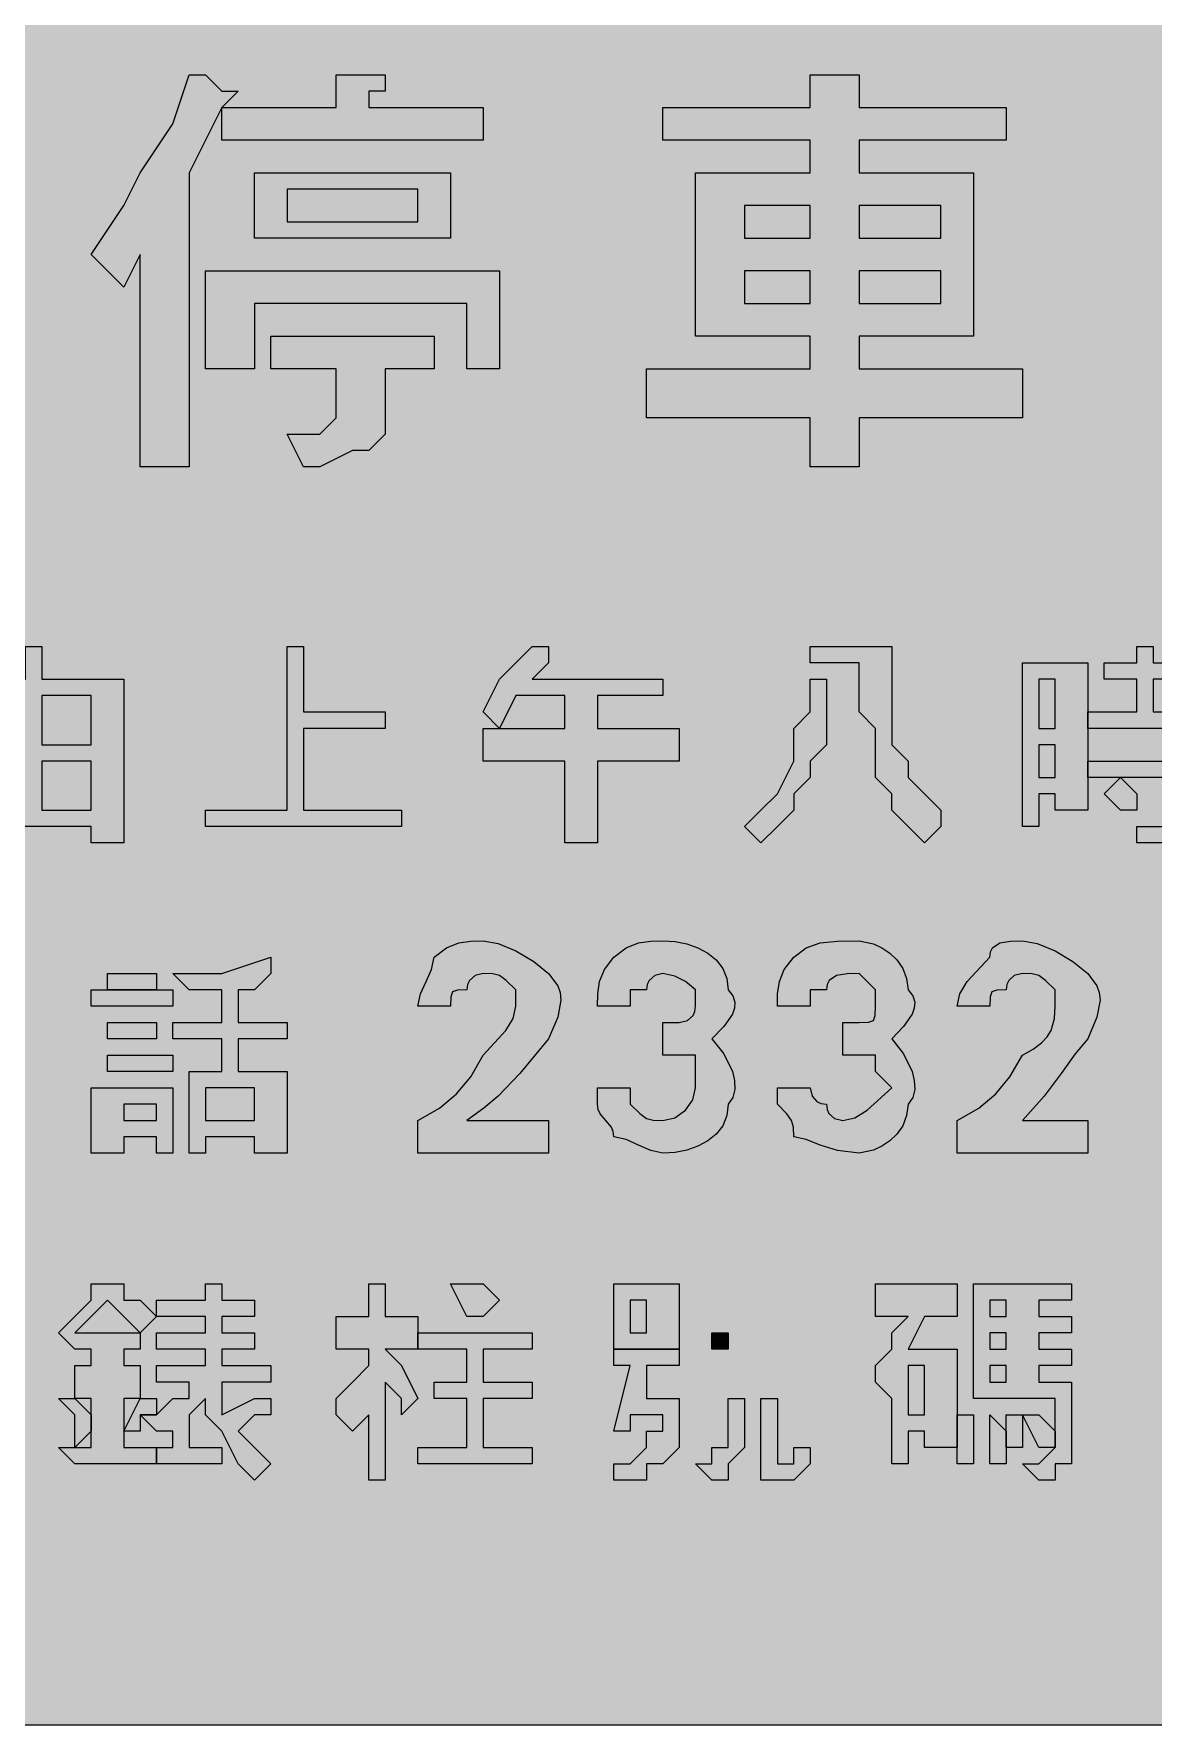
# Model space of a CAD drawing. Header units: metres. Extents: x 10 to 558, y 11 to 259.
# Drawn here: x 284 to 366.1, y 10.8 to 135 of the extents above; entities that cross this region are included whole.
import ezdxf

# ---------------------------------------------------------------- set-up
doc = ezdxf.new("R2010")
doc.units = ezdxf.units.M
doc.layers.add('FILL_FIREBRICK_C36B00', color=7, linetype='Continuous', true_color=0xc36b00)
doc.layers.add('FILL_WHITE_FFFFFF', color=7, linetype='Continuous', true_color=0xffffff)

msp = doc.modelspace()

# ---------------------------------------------------------------- hatches: boundary and pattern name
at = {"layer": 'FILL_FIREBRICK_C36B00', "true_color": 0xc36b00}
h = msp.add_hatch(color=7, dxfattribs=at)
h.dxf.hatch_style = 1
h.paths.add_polyline_path([(551.8, 259.15), (552.54, 258.99), (553.8, 258.45), (554.83, 257.68), (555.75, 256.8), (556.54, 256.3), (557.14, 255.71), (557.56, 255.07), (557.85, 254.4), (558.11, 253.09), (558.15, 252), (558.15, 18), (558.15, 15.6), (555.75, 13.2), (554.83, 12.32), (553.8, 11.55), (552.54, 11.01), (551.8, 10.85), (550.95, 10.8), (16.95, 10.8), (16.05, 10.82), (15.15, 10.95), (14.25, 11.31), (13.35, 12), (12.6, 12.15), (11.83, 12.51), (10.95, 13.2), (10.55, 13.7), (10.26, 14.29), (9.9, 15.6), (9.75, 18), (9.75, 252), (9.75, 254.4), (9.94, 255.28), (10.35, 256.05), (10.95, 256.8), (11.83, 257.49), (12.6, 257.85), (13.35, 258), (14.25, 258.69), (15.15, 259.05), (16.05, 259.18), (16.95, 259.2), (550.95, 259.2), (551.8, 259.15)])
at = {"layer": 'FILL_WHITE_FFFFFF', "true_color": 0xffffff}
h = msp.add_hatch(color=7, dxfattribs=at)
h.dxf.hatch_style = 1
h.paths.add_polyline_path([(297.75, 130.8), (298.95, 130.8), (297.75, 129.6), (295.35, 124.8), (295.35, 103.2), (291.75, 103.2), (291.75, 118.8), (290.55, 116.4), (288.15, 118.8), (290.55, 122.4), (291.75, 124.8), (294.15, 128.4), (295.35, 132), (296.55, 132), (297.75, 130.8)])
h = msp.add_hatch(color=7, dxfattribs=at)
h.dxf.hatch_style = 1
h.paths.add_polyline_path([(308.55, 132), (309.75, 132), (309.75, 130.8), (308.55, 130.8), (308.55, 129.6), (316.95, 129.6), (316.95, 127.2), (297.75, 127.2), (297.75, 129.6), (306.15, 129.6), (306.15, 132), (308.55, 132)])
h = msp.add_hatch(color=7, dxfattribs=at)
h.dxf.hatch_style = 1
h.paths.add_polyline_path([(344.55, 129.6), (355.35, 129.6), (355.35, 127.2), (344.55, 127.2), (344.55, 124.8), (352.95, 124.8), (352.95, 112.8), (344.55, 112.8), (344.55, 110.4), (356.55, 110.4), (356.55, 106.8), (344.55, 106.8), (344.55, 103.2), (340.95, 103.2), (340.95, 106.8), (328.95, 106.8), (328.95, 110.4), (340.95, 110.4), (340.95, 112.8), (332.55, 112.8), (332.55, 124.8), (340.95, 124.8), (340.95, 127.2), (330.15, 127.2), (330.15, 129.6), (340.95, 129.6), (340.95, 132), (344.55, 132), (344.55, 130.8), (344.55, 129.6)])
h.paths.add_polyline_path([(340.95, 120), (340.95, 122.4), (336.15, 122.4), (336.15, 120), (340.95, 120)], flags=16)
h.paths.add_polyline_path([(336.15, 115.2), (340.95, 115.2), (340.95, 117.6), (336.15, 117.6), (336.15, 115.2)], flags=16)
h.paths.add_polyline_path([(344.55, 122.4), (344.55, 120), (350.55, 120), (350.55, 122.4), (344.55, 122.4)], flags=16)
h.paths.add_polyline_path([(350.55, 117.6), (344.55, 117.6), (344.55, 115.2), (350.55, 115.2), (350.55, 117.6)], flags=16)
h = msp.add_hatch(color=7, dxfattribs=at)
h.dxf.hatch_style = 1
h.paths.add_polyline_path([(314.55, 120), (300.15, 120), (300.15, 124.8), (314.55, 124.8), (314.55, 120)])
h.paths.add_polyline_path([(312.15, 123.6), (302.55, 123.6), (302.55, 121.2), (312.15, 121.2), (312.15, 123.6)], flags=16)
h = msp.add_hatch(color=7, dxfattribs=at)
h.dxf.hatch_style = 1
h.paths.add_polyline_path([(318.15, 117.6), (318.15, 110.4), (315.75, 110.4), (315.75, 115.2), (300.15, 115.2), (300.15, 110.4), (296.55, 110.4), (296.55, 117.6), (318.15, 117.6)])
h = msp.add_hatch(color=7, dxfattribs=at)
h.dxf.hatch_style = 1
h.paths.add_polyline_path([(313.35, 112.8), (313.35, 110.4), (309.75, 110.4), (309.75, 108), (309.75, 105.6), (308.55, 104.4), (307.35, 104.4), (304.95, 103.2), (303.75, 103.2), (302.55, 105.6), (303.75, 105.6), (304.95, 105.6), (306.15, 106.8), (306.15, 108), (306.15, 110.4), (301.35, 110.4), (301.35, 112.8), (313.35, 112.8)])
h = msp.add_hatch(color=7, dxfattribs=at)
h.dxf.hatch_style = 1
h.paths.add_polyline_path([(290.55, 87.6), (290.55, 75.6), (288.15, 75.6), (288.15, 76.8), (279.75, 76.8), (279.75, 75.6), (277.35, 75.6), (277.35, 87.6), (283.35, 87.6), (283.35, 90), (284.55, 90), (284.55, 87.6), (290.55, 87.6)])
h.paths.add_polyline_path([(283.35, 82.8), (283.35, 86.4), (279.75, 86.4), (279.75, 82.8), (283.35, 82.8)], flags=16)
h.paths.add_polyline_path([(284.55, 82.8), (288.15, 82.8), (288.15, 86.4), (284.55, 86.4), (284.55, 82.8)], flags=16)
h.paths.add_polyline_path([(279.75, 81.6), (279.75, 78), (283.35, 78), (283.35, 81.6), (279.75, 81.6)], flags=16)
h.paths.add_polyline_path([(288.15, 81.6), (284.55, 81.6), (284.55, 78), (288.15, 78), (288.15, 81.6)], flags=16)
h = msp.add_hatch(color=7, dxfattribs=at)
h.dxf.hatch_style = 1
h.paths.add_polyline_path([(303.75, 85.2), (309.75, 85.2), (309.75, 84), (303.75, 84), (303.75, 78), (310.95, 78), (310.95, 76.8), (296.55, 76.8), (296.55, 78), (302.55, 78), (302.55, 90), (303.75, 90), (303.75, 85.2)])
h = msp.add_hatch(color=7, dxfattribs=at)
h.dxf.hatch_style = 1
h.paths.add_polyline_path([(318.15, 87.6), (320.55, 90), (321.75, 90), (321.75, 88.8), (320.55, 87.6), (330.15, 87.6), (330.15, 86.4), (325.35, 86.4), (325.35, 84), (331.35, 84), (331.35, 81.6), (325.35, 81.6), (325.35, 75.6), (322.95, 75.6), (322.95, 81.6), (316.95, 81.6), (316.95, 84), (318.15, 84), (316.95, 85.2), (318.15, 87.6)])
h.paths.add_polyline_path([(322.95, 84), (322.95, 86.4), (319.35, 86.4), (318.15, 84), (322.95, 84)], flags=16)
h = msp.add_hatch(color=7, dxfattribs=at)
h.dxf.hatch_style = 1
h.paths.add_polyline_path([(346.95, 90), (346.95, 86.4), (346.95, 85.2), (346.95, 84), (346.95, 82.8), (348.15, 81.6), (348.15, 80.4), (349.35, 79.2), (350.55, 78), (350.55, 76.8), (349.35, 75.6), (348.15, 76.8), (346.95, 78), (346.95, 79.2), (345.75, 80.4), (345.75, 81.6), (345.75, 84), (344.55, 85.2), (344.55, 86.4), (344.55, 88.8), (340.95, 88.8), (340.95, 90), (346.95, 90)])
h = msp.add_hatch(color=7, dxfattribs=at)
h.dxf.hatch_style = 1
h.paths.add_polyline_path([(369.75, 88.8), (369.75, 87.6), (366.15, 87.6), (366.15, 85.2), (369.75, 85.2), (369.75, 84), (368.55, 84), (368.55, 81.6), (370.95, 81.6), (370.95, 80.4), (368.55, 80.4), (368.55, 78), (368.55, 76.8), (367.35, 75.6), (366.15, 75.6), (364.95, 75.6), (364.95, 76.8), (366.15, 76.8), (367.35, 76.8), (367.35, 78), (367.35, 80.4), (361.35, 80.4), (361.35, 81.6), (367.35, 81.6), (367.35, 84), (361.35, 84), (361.35, 85.2), (364.95, 85.2), (364.95, 87.6), (362.55, 87.6), (362.55, 88.8), (364.95, 88.8), (364.95, 90), (366.15, 90), (366.15, 88.8), (369.75, 88.8)])
h = msp.add_hatch(color=7, dxfattribs=at)
h.dxf.hatch_style = 1
h.paths.add_polyline_path([(358.95, 78), (358.95, 79.2), (357.75, 79.2), (357.75, 76.8), (356.55, 76.8), (356.55, 78), (356.55, 88.8), (361.35, 88.8), (361.35, 78), (358.95, 78)])
h.paths.add_polyline_path([(357.75, 87.6), (357.75, 84), (358.95, 84), (358.95, 87.6), (357.75, 87.6)], flags=16)
h.paths.add_polyline_path([(358.95, 82.8), (357.75, 82.8), (357.75, 80.4), (358.95, 80.4), (358.95, 82.8)], flags=16)
h = msp.add_hatch(color=7, dxfattribs=at)
h.dxf.hatch_style = 1
h.paths.add_polyline_path([(337.35, 78), (338.55, 79.2), (339.75, 81.6), (339.75, 82.8), (339.75, 84), (340.95, 85.2), (340.95, 87.6), (342.15, 87.6), (342.15, 86.4), (342.15, 85.2), (342.15, 82.8), (340.95, 81.6), (340.95, 80.4), (339.75, 79.2), (339.75, 78), (338.55, 76.8), (337.35, 75.6), (336.15, 76.8), (337.35, 78)])
h = msp.add_hatch(color=7, dxfattribs=at)
h.dxf.hatch_style = 1
h.paths.add_polyline_path([(364.95, 79.2), (364.95, 78), (363.75, 78), (362.55, 79.2), (363.75, 80.4), (364.95, 79.2)])
h = msp.add_hatch(color=7, dxfattribs=at)
h.dxf.hatch_style = 1
h.paths.add_polyline_path([(312.15, 63.6), (312.34, 64.5), (312.75, 65.4), (313.16, 66.3), (313.35, 67.2), (314.25, 67.89), (315.15, 68.25), (316.05, 68.38), (316.95, 68.4), (318.04, 68.19), (319.35, 67.65), (320.66, 66.88), (321.75, 66), (322.42, 65.08), (322.59, 64.59), (322.65, 64.05), (322.42, 62.79), (321.75, 61.2), (319.65, 58.65), (318.04, 56.98), (316.99, 56.1), (315.75, 55.2), (321.75, 55.2), (321.75, 52.8), (312.15, 52.8), (312.15, 55.2), (313.74, 56.12), (315, 57.15), (316.03, 58.41), (316.95, 60), (318.6, 61.8), (319.14, 62.7), (319.35, 63.6), (319.35, 64.8), (318.64, 65.49), (318.15, 65.85), (317.66, 65.98), (316.95, 66), (316.35, 65.85), (315.94, 65.49), (315.8, 65.2), (315.75, 64.8), (315.06, 64.78), (314.7, 64.65), (314.57, 64.29), (314.55, 63.6), (312.15, 63.6)])
h = msp.add_hatch(color=7, dxfattribs=at)
h.dxf.hatch_style = 1
h.paths.add_polyline_path([(332.55, 58.8), (332.55, 60), (331.35, 60), (330.15, 60), (330.15, 62.4), (331.35, 62.4), (331.95, 62.55), (332.36, 62.91), (332.5, 63.2), (332.55, 63.6), (332.55, 64.8), (331.8, 65.4), (331.03, 65.81), (330.15, 66), (329.55, 65.85), (329.14, 65.49), (329, 65.2), (328.95, 64.8), (327.75, 64.8), (327.75, 63.6), (325.35, 63.6), (325.37, 64.5), (325.5, 65.4), (325.86, 66.3), (326.55, 67.2), (327.45, 67.89), (328.35, 68.25), (329.25, 68.38), (330.15, 68.4), (331.05, 68.34), (331.91, 68.17), (332.72, 67.89), (333.45, 67.5), (334.06, 66.99), (334.54, 66.37), (334.84, 65.64), (334.95, 64.8), (335.29, 64.35), (335.44, 63.9), (335.41, 63.45), (335.25, 63), (334.61, 62.1), (333.75, 61.2), (334.61, 60.11), (335.25, 58.8), (335.41, 58.13), (335.44, 57.49), (335.29, 56.9), (334.95, 56.4), (334.84, 55.56), (334.54, 54.82), (334.06, 54.21), (333.45, 53.7), (332.72, 53.31), (331.91, 53.02), (331.05, 52.86), (330.15, 52.8), (329.25, 52.99), (328.35, 53.4), (327.45, 53.81), (326.55, 54), (326.5, 54.4), (326.36, 54.71), (325.95, 55.2), (325.54, 55.69), (325.4, 56), (325.35, 56.4), (325.35, 57.6), (327.75, 57.6), (327.75, 56.4), (328.46, 55.71), (328.95, 55.35), (329.44, 55.22), (330.15, 55.2), (331.03, 55.41), (331.8, 55.95), (332.34, 56.72), (332.55, 57.6), (332.55, 58.8)])
h = msp.add_hatch(color=7, dxfattribs=at)
h.dxf.hatch_style = 1
h.paths.add_polyline_path([(345.75, 58.8), (345.75, 60), (344.55, 60), (343.35, 60), (343.35, 62.4), (344.55, 62.4), (345.24, 62.42), (345.6, 62.55), (345.73, 62.91), (345.75, 63.6), (345.75, 64.8), (344.55, 66), (343.67, 65.98), (342.9, 65.85), (342.36, 65.49), (342.2, 65.2), (342.15, 64.8), (340.95, 64.8), (340.95, 63.6), (338.55, 63.6), (338.57, 64.5), (338.7, 65.4), (339.06, 66.3), (339.75, 67.2), (340.67, 67.89), (341.7, 68.25), (342.96, 68.38), (344.55, 68.4), (345.62, 68.17), (346.22, 67.89), (346.8, 67.5), (347.33, 66.99), (347.76, 66.37), (348.04, 65.64), (348.15, 64.8), (348.49, 64.35), (348.64, 63.9), (348.61, 63.45), (348.45, 63), (347.81, 62.1), (346.95, 61.2), (347.81, 60.11), (348.45, 58.8), (348.61, 58.13), (348.64, 57.49), (348.49, 56.9), (348.15, 56.4), (348.04, 55.56), (347.76, 54.82), (347.33, 54.21), (346.8, 53.7), (346.22, 53.31), (345.62, 53.02), (344.55, 52.8), (342.96, 52.99), (341.7, 53.4), (340.67, 53.81), (339.75, 54), (339.73, 54.71), (339.6, 55.2), (339.24, 55.69), (338.55, 56.4), (338.55, 57.6), (340.95, 57.6), (341.1, 57), (341.46, 56.59), (341.75, 56.45), (342.15, 56.4), (342.2, 56), (342.34, 55.71), (342.75, 55.35), (343.35, 55.2), (344.25, 55.41), (345.15, 55.95), (346.95, 57.6), (345.75, 58.8)])
h = msp.add_hatch(color=7, dxfattribs=at)
h.dxf.hatch_style = 1
h.paths.add_polyline_path([(351.75, 63.6), (351.96, 64.5), (352.5, 65.4), (354.15, 67.2), (354.2, 67.6), (354.36, 67.89), (354.9, 68.25), (355.67, 68.38), (356.55, 68.4), (357.64, 68.19), (358.95, 67.65), (360.26, 66.88), (361.35, 66), (362.02, 65.08), (362.19, 64.59), (362.25, 64.05), (362.02, 62.79), (361.35, 61.2), (360.43, 60.09), (359.4, 58.65), (358.14, 56.98), (356.55, 55.2), (361.35, 55.2), (361.35, 52.8), (351.75, 52.8), (351.75, 55.2), (353.34, 56.12), (354.6, 57.15), (355.63, 58.41), (356.55, 60), (357.34, 60.45), (357.94, 60.9), (358.36, 61.35), (358.65, 61.8), (358.91, 62.7), (358.95, 63.6), (358.95, 64.8), (358.24, 65.49), (357.75, 65.85), (357.26, 65.98), (356.55, 66), (355.95, 65.85), (355.54, 65.49), (355.4, 65.2), (355.35, 64.8), (354.66, 64.78), (354.3, 64.65), (354.17, 64.29), (354.15, 63.6), (351.75, 63.6)])
h = msp.add_hatch(color=7, dxfattribs=at)
h.dxf.hatch_style = 1
h.paths.add_polyline_path([(301.35, 67.2), (301.35, 66), (300.15, 64.8), (298.95, 64.8), (298.95, 62.4), (302.55, 62.4), (302.55, 61.2), (298.95, 61.2), (298.95, 58.8), (302.55, 58.8), (302.55, 52.8), (300.15, 52.8), (300.15, 54), (296.55, 54), (296.55, 52.8), (295.35, 52.8), (295.35, 58.8), (297.75, 58.8), (297.75, 61.2), (294.15, 61.2), (294.15, 62.4), (297.75, 62.4), (297.75, 64.8), (295.35, 64.8), (294.15, 66), (297.75, 66), (301.35, 67.2)])
h.paths.add_polyline_path([(300.15, 57.6), (296.55, 57.6), (296.55, 55.2), (300.15, 55.2), (300.15, 57.6)], flags=16)
h = msp.add_hatch(color=7, dxfattribs=at)
h.dxf.hatch_style = 1
h.paths.add_polyline_path([(292.95, 66), (292.95, 64.8), (289.35, 64.8), (289.35, 66), (292.95, 66)])
h = msp.add_hatch(color=7, dxfattribs=at)
h.dxf.hatch_style = 1
h.paths.add_polyline_path([(294.15, 64.8), (294.15, 63.6), (288.15, 63.6), (288.15, 64.8), (294.15, 64.8)])
h = msp.add_hatch(color=7, dxfattribs=at)
h.dxf.hatch_style = 1
h.paths.add_polyline_path([(292.95, 62.4), (292.95, 61.2), (289.35, 61.2), (289.35, 62.4), (292.95, 62.4)])
h = msp.add_hatch(color=7, dxfattribs=at)
h.dxf.hatch_style = 1
h.paths.add_polyline_path([(294.15, 60), (294.15, 58.8), (289.35, 58.8), (289.35, 60), (294.15, 60)])
h = msp.add_hatch(color=7, dxfattribs=at)
h.dxf.hatch_style = 1
h.paths.add_polyline_path([(294.15, 57.6), (294.15, 52.8), (292.95, 52.8), (292.95, 54), (290.55, 54), (290.55, 52.8), (288.15, 52.8), (288.15, 57.6), (294.15, 57.6)])
h.paths.add_polyline_path([(292.95, 56.4), (290.55, 56.4), (290.55, 55.2), (292.95, 55.2), (292.95, 56.4)], flags=16)
h = msp.add_hatch(color=7, dxfattribs=at)
h.dxf.hatch_style = 1
h.paths.add_polyline_path([(291.75, 37.2), (291.75, 34.8), (290.55, 34.8), (290.55, 31.2), (292.95, 31.2), (292.95, 30), (286.95, 30), (285.75, 31.2), (288.15, 31.2), (288.15, 34.8), (286.95, 34.8), (286.95, 37.2), (288.15, 37.2), (288.15, 38.4), (286.95, 38.4), (285.75, 39.6), (286.95, 40.8), (288.15, 42), (288.15, 43.2), (289.35, 43.2), (290.55, 43.2), (290.55, 42), (291.75, 42), (292.95, 40.8), (291.75, 39.6), (291.75, 38.4), (290.55, 38.4), (290.55, 37.2), (291.75, 37.2)])
h.paths.add_polyline_path([(290.55, 40.8), (289.35, 42), (288.15, 40.8), (286.95, 39.6), (291.75, 39.6), (290.55, 40.8)], flags=16)
h = msp.add_hatch(color=7, dxfattribs=at)
h.dxf.hatch_style = 1
h.paths.add_polyline_path([(294.15, 31.2), (294.15, 32.4), (292.95, 32.4), (291.75, 33.6), (292.95, 33.6), (294.15, 34.8), (295.35, 34.8), (295.35, 36), (292.95, 36), (292.95, 37.2), (296.55, 37.2), (296.55, 38.4), (292.95, 38.4), (292.95, 39.6), (296.55, 39.6), (296.55, 40.8), (292.95, 40.8), (292.95, 42), (296.55, 42), (296.55, 43.2), (297.75, 43.2), (297.75, 42), (300.15, 42), (300.15, 40.8), (297.75, 40.8), (297.75, 39.6), (300.15, 39.6), (300.15, 38.4), (297.75, 38.4), (297.75, 37.2), (301.35, 37.2), (301.35, 36), (297.75, 36), (297.75, 34.8), (297.75, 33.6), (300.15, 34.8), (301.35, 34.8), (301.35, 33.6), (300.15, 33.6), (298.95, 32.4), (300.15, 31.2), (301.35, 30), (300.15, 28.8), (298.95, 30), (297.75, 32.4), (296.55, 33.6), (296.55, 34.8), (295.35, 33.6), (295.35, 31.2), (297.75, 31.2), (297.75, 30), (292.95, 30), (292.95, 31.2), (294.15, 31.2)])
h = msp.add_hatch(color=7, dxfattribs=at)
h.dxf.hatch_style = 1
h.paths.add_polyline_path([(306.15, 33.6), (306.15, 34.8), (307.35, 36), (308.55, 37.2), (308.55, 38.4), (306.15, 38.4), (306.15, 40.8), (308.55, 40.8), (308.55, 43.2), (309.75, 43.2), (309.75, 40.8), (312.15, 40.8), (312.15, 38.4), (309.75, 38.4), (310.95, 37.2), (312.15, 34.8), (310.95, 33.6), (310.95, 34.8), (309.75, 36), (309.75, 28.8), (308.55, 28.8), (308.55, 33.6), (307.35, 32.4), (306.15, 33.6)])
h = msp.add_hatch(color=7, dxfattribs=at)
h.dxf.hatch_style = 1
h.paths.add_polyline_path([(316.95, 43.2), (318.15, 42), (316.95, 40.8), (315.75, 40.8), (314.55, 43.2), (315.75, 43.2), (316.95, 43.2)])
h = msp.add_hatch(color=7, dxfattribs=at)
h.dxf.hatch_style = 1
h.paths.add_polyline_path([(331.35, 38.4), (326.55, 38.4), (326.55, 43.2), (331.35, 43.2), (331.35, 38.4)])
h.paths.add_polyline_path([(328.95, 42), (327.75, 42), (327.75, 39.6), (328.95, 39.6), (328.95, 42)], flags=16)
h = msp.add_hatch(color=7, dxfattribs=at)
h.dxf.hatch_style = 1
h.paths.add_polyline_path([(346.95, 38.4), (346.95, 39.6), (348.15, 40.8), (345.75, 40.8), (345.75, 43.2), (351.75, 43.2), (351.75, 40.8), (349.35, 40.8), (348.15, 38.4), (351.75, 38.4), (351.75, 31.2), (349.35, 31.2), (349.35, 32.4), (348.15, 32.4), (348.15, 30), (346.95, 30), (346.95, 34.8), (345.75, 36), (345.75, 37.2), (346.95, 38.4)])
h.paths.add_polyline_path([(349.35, 37.2), (348.15, 37.2), (348.15, 33.6), (349.35, 33.6), (349.35, 37.2)], flags=16)
h = msp.add_hatch(color=7, dxfattribs=at)
h.dxf.hatch_style = 1
h.paths.add_polyline_path([(357.75, 40.8), (360.15, 40.8), (360.15, 39.6), (357.75, 39.6), (357.75, 38.4), (360.15, 38.4), (360.15, 37.2), (357.75, 37.2), (357.75, 36), (360.15, 36), (360.15, 34.8), (360.15, 33.6), (360.15, 32.4), (360.15, 31.2), (360.15, 30), (358.95, 30), (358.95, 28.8), (357.75, 28.8), (356.55, 30), (357.75, 30), (358.95, 31.2), (358.95, 32.4), (358.95, 33.6), (358.95, 34.8), (354.15, 34.8), (352.95, 34.8), (352.95, 43.2), (360.15, 43.2), (360.15, 42), (357.75, 42), (357.75, 40.8)])
h.paths.add_polyline_path([(354.15, 36), (355.35, 36), (355.35, 37.2), (354.15, 37.2), (354.15, 36)], flags=16)
h.paths.add_polyline_path([(354.15, 42), (354.15, 40.8), (355.35, 40.8), (355.35, 42), (354.15, 42)], flags=16)
h.paths.add_polyline_path([(355.35, 39.6), (354.15, 39.6), (354.15, 38.4), (355.35, 38.4), (355.35, 39.6)], flags=16)
h = msp.add_hatch(color=7, dxfattribs=at)
h.dxf.hatch_style = 1
h.paths.add_polyline_path([(320.55, 39.6), (320.55, 38.4), (316.95, 38.4), (316.95, 36), (320.55, 36), (320.55, 34.8), (316.95, 34.8), (316.95, 31.2), (320.55, 31.2), (320.55, 30), (312.15, 30), (312.15, 31.2), (315.75, 31.2), (315.75, 34.8), (313.35, 34.8), (313.35, 36), (315.75, 36), (315.75, 38.4), (312.15, 38.4), (312.15, 39.6), (320.55, 39.6)])
h = msp.add_hatch(color=7, dxfattribs=at)
h.dxf.hatch_style = 1
h.paths.add_polyline_path([(333.75, 39.6), (334.95, 39.6), (334.95, 38.4), (333.75, 38.4), (333.75, 39.6)])
h = msp.add_hatch(color=7, dxfattribs=at)
h.dxf.hatch_style = 1
h.paths.add_polyline_path([(331.35, 38.4), (331.35, 37.2), (328.95, 37.2), (328.95, 34.8), (331.35, 34.8), (331.35, 33.6), (331.35, 32.4), (331.35, 31.2), (330.15, 30), (328.95, 30), (328.95, 28.8), (327.75, 28.8), (326.55, 28.8), (326.55, 30), (327.75, 30), (328.95, 31.2), (328.95, 32.4), (330.15, 32.4), (330.15, 33.6), (327.75, 33.6), (327.75, 32.4), (326.55, 32.4), (327.75, 37.2), (326.55, 37.2), (326.55, 38.4), (331.35, 38.4)])
h = msp.add_hatch(color=7, dxfattribs=at)
h.dxf.hatch_style = 1
h.paths.add_polyline_path([(288.15, 33.6), (288.15, 32.4), (286.95, 31.2), (286.95, 33.6), (285.75, 34.8), (286.95, 34.8), (288.15, 33.6)])
h = msp.add_hatch(color=7, dxfattribs=at)
h.dxf.hatch_style = 1
h.paths.add_polyline_path([(291.75, 34.8), (292.95, 34.8), (292.95, 33.6), (291.75, 33.6), (291.75, 32.4), (290.55, 32.4), (291.75, 34.8)])
h = msp.add_hatch(color=7, dxfattribs=at)
h.dxf.hatch_style = 1
h.paths.add_polyline_path([(333.75, 30), (333.75, 31.2), (334.95, 31.2), (334.95, 32.4), (334.95, 34.8), (336.15, 34.8), (336.15, 33.6), (336.15, 32.4), (336.15, 31.2), (334.95, 30), (334.95, 28.8), (333.75, 28.8), (332.55, 30), (333.75, 30)])
h = msp.add_hatch(color=7, dxfattribs=at)
h.dxf.hatch_style = 1
h.paths.add_polyline_path([(338.55, 34.8), (338.55, 33.6), (338.55, 31.2), (338.55, 30), (339.75, 30), (339.75, 31.2), (340.95, 31.2), (340.95, 30), (339.75, 28.8), (338.55, 28.8), (337.35, 28.8), (337.35, 30), (337.35, 31.2), (337.35, 34.8), (338.55, 34.8)])
h = msp.add_hatch(color=7, dxfattribs=at)
h.dxf.hatch_style = 1
h.paths.add_polyline_path([(351.75, 33.6), (352.95, 33.6), (352.95, 31.2), (352.95, 30), (351.75, 30), (351.75, 33.6)])
h = msp.add_hatch(color=7, dxfattribs=at)
h.dxf.hatch_style = 1
h.paths.add_polyline_path([(354.15, 33.6), (355.35, 32.4), (355.35, 30), (354.15, 30), (354.15, 33.6)])
h = msp.add_hatch(color=7, dxfattribs=at)
h.dxf.hatch_style = 1
h.paths.add_polyline_path([(355.35, 33.6), (356.55, 33.6), (356.55, 32.4), (356.55, 31.2), (355.35, 31.2), (355.35, 33.6)])
h = msp.add_hatch(color=7, dxfattribs=at)
h.dxf.hatch_style = 1
h.paths.add_polyline_path([(356.55, 33.6), (357.75, 33.6), (358.95, 32.4), (358.95, 31.2), (357.75, 31.2), (356.55, 33.6)])

# ---------------------------------------------------------------- linework, layer by layer
at = {"layer": 'FILL_FIREBRICK_C36B00', "lineweight": 0, "true_color": 0xc36b00}
msp.add_lwpolyline([(16.95, 259.2), (550.95, 259.2), (551.8, 259.15), (552.54, 258.99), (553.8, 258.45), (554.83, 257.68), (555.75, 256.8), (556.54, 256.3), (557.14, 255.71), (557.56, 255.07), (557.85, 254.4), (558.11, 253.09), (558.15, 252), (558.15, 18), (558.15, 15.6), (555.75, 13.2), (554.83, 12.32), (553.8, 11.55), (552.54, 11.01), (551.8, 10.85), (550.95, 10.8), (16.95, 10.8)], dxfattribs=at)
at = {"layer": 'FILL_WHITE_FFFFFF', "lineweight": 0, "true_color": 0xffffff}
for points in [[(297.75, 130.8), (298.95, 130.8), (297.75, 129.6), (295.35, 124.8), (295.35, 103.2), (291.75, 103.2), (291.75, 118.8), (290.55, 116.4), (288.15, 118.8), (290.55, 122.4), (291.75, 124.8), (294.15, 128.4), (295.35, 132), (296.55, 132)], [(308.55, 132), (309.75, 132), (309.75, 130.8), (308.55, 130.8), (308.55, 129.6), (316.95, 129.6), (316.95, 127.2), (297.75, 127.2), (297.75, 129.6), (306.15, 129.6), (306.15, 132)], [(344.55, 129.6), (355.35, 129.6), (355.35, 127.2), (344.55, 127.2), (344.55, 124.8), (352.95, 124.8), (352.95, 112.8), (344.55, 112.8), (344.55, 110.4), (356.55, 110.4), (356.55, 106.8), (344.55, 106.8), (344.55, 103.2), (340.95, 103.2), (340.95, 106.8), (328.95, 106.8), (328.95, 110.4), (340.95, 110.4), (340.95, 112.8), (332.55, 112.8), (332.55, 124.8), (340.95, 124.8), (340.95, 127.2), (330.15, 127.2), (330.15, 129.6), (340.95, 129.6), (340.95, 132), (344.55, 132), (344.55, 130.8)], [(314.55, 120), (300.15, 120), (300.15, 124.8), (314.55, 124.8)], [(312.15, 123.6), (302.55, 123.6), (302.55, 121.2), (312.15, 121.2)], [(340.95, 120), (340.95, 122.4), (336.15, 122.4), (336.15, 120)], [(344.55, 122.4), (344.55, 120), (350.55, 120), (350.55, 122.4)], [(318.15, 117.6), (318.15, 110.4), (315.75, 110.4), (315.75, 115.2), (300.15, 115.2), (300.15, 110.4), (296.55, 110.4), (296.55, 117.6)], [(336.15, 115.2), (340.95, 115.2), (340.95, 117.6), (336.15, 117.6)], [(350.55, 117.6), (344.55, 117.6), (344.55, 115.2), (350.55, 115.2)], [(313.35, 112.8), (313.35, 110.4), (309.75, 110.4), (309.75, 108), (309.75, 105.6), (308.55, 104.4), (307.35, 104.4), (304.95, 103.2), (303.75, 103.2), (302.55, 105.6), (303.75, 105.6), (304.95, 105.6), (306.15, 106.8), (306.15, 108), (306.15, 110.4), (301.35, 110.4), (301.35, 112.8)], [(290.55, 87.6), (290.55, 75.6), (288.15, 75.6), (288.15, 76.8), (279.75, 76.8), (279.75, 75.6), (277.35, 75.6), (277.35, 87.6), (283.35, 87.6), (283.35, 90), (284.55, 90), (284.55, 87.6)], [(303.75, 85.2), (309.75, 85.2), (309.75, 84), (303.75, 84), (303.75, 78), (310.95, 78), (310.95, 76.8), (296.55, 76.8), (296.55, 78), (302.55, 78), (302.55, 90), (303.75, 90)], [(318.15, 87.6), (320.55, 90), (321.75, 90), (321.75, 88.8), (320.55, 87.6), (330.15, 87.6), (330.15, 86.4), (325.35, 86.4), (325.35, 84), (331.35, 84), (331.35, 81.6), (325.35, 81.6), (325.35, 75.6), (322.95, 75.6), (322.95, 81.6), (316.95, 81.6), (316.95, 84), (318.15, 84), (316.95, 85.2)], [(346.95, 90), (346.95, 86.4), (346.95, 85.2), (346.95, 84), (346.95, 82.8), (348.15, 81.6), (348.15, 80.4), (349.35, 79.2), (350.55, 78), (350.55, 76.8), (349.35, 75.6), (348.15, 76.8), (346.95, 78), (346.95, 79.2), (345.75, 80.4), (345.75, 81.6), (345.75, 84), (344.55, 85.2), (344.55, 86.4), (344.55, 88.8), (340.95, 88.8), (340.95, 90)], [(358.95, 78), (358.95, 79.2), (357.75, 79.2), (357.75, 76.8), (356.55, 76.8), (356.55, 78), (356.55, 88.8), (361.35, 88.8), (361.35, 78)], [(337.35, 78), (338.55, 79.2), (339.75, 81.6), (339.75, 82.8), (339.75, 84), (340.95, 85.2), (340.95, 87.6), (342.15, 87.6), (342.15, 86.4), (342.15, 85.2), (342.15, 82.8), (340.95, 81.6), (340.95, 80.4), (339.75, 79.2), (339.75, 78), (338.55, 76.8), (337.35, 75.6), (336.15, 76.8)], [(357.75, 87.6), (357.75, 84), (358.95, 84), (358.95, 87.6)], [(284.55, 82.8), (288.15, 82.8), (288.15, 86.4), (284.55, 86.4)], [(322.95, 84), (322.95, 86.4), (319.35, 86.4), (318.15, 84)], [(358.95, 82.8), (357.75, 82.8), (357.75, 80.4), (358.95, 80.4)], [(288.15, 81.6), (284.55, 81.6), (284.55, 78), (288.15, 78)], [(364.95, 79.2), (364.95, 78), (363.75, 78), (362.55, 79.2), (363.75, 80.4)], [(312.15, 63.6), (312.34, 64.5), (312.75, 65.4), (313.16, 66.3), (313.35, 67.2), (314.25, 67.89), (315.15, 68.25), (316.05, 68.38), (316.95, 68.4), (318.04, 68.19), (319.35, 67.65), (320.66, 66.88), (321.75, 66), (322.42, 65.08), (322.59, 64.59), (322.65, 64.05), (322.42, 62.79), (321.75, 61.2), (319.65, 58.65), (318.04, 56.98), (316.99, 56.1), (315.75, 55.2), (321.75, 55.2), (321.75, 52.8), (312.15, 52.8), (312.15, 55.2), (313.74, 56.12), (315, 57.15), (316.03, 58.41), (316.95, 60), (318.6, 61.8), (319.14, 62.7), (319.35, 63.6), (319.35, 64.8), (318.64, 65.49), (318.15, 65.85), (317.66, 65.98), (316.95, 66), (316.35, 65.85), (315.94, 65.49), (315.8, 65.2), (315.75, 64.8), (315.06, 64.78), (314.7, 64.65), (314.57, 64.29), (314.55, 63.6)], [(332.55, 58.8), (332.55, 60), (331.35, 60), (330.15, 60), (330.15, 62.4), (331.35, 62.4), (331.95, 62.55), (332.36, 62.91), (332.5, 63.2), (332.55, 63.6), (332.55, 64.8), (331.8, 65.4), (331.03, 65.81), (330.15, 66), (329.55, 65.85), (329.14, 65.49), (329, 65.2), (328.95, 64.8), (327.75, 64.8), (327.75, 63.6), (325.35, 63.6), (325.37, 64.5), (325.5, 65.4), (325.86, 66.3), (326.55, 67.2), (327.45, 67.89), (328.35, 68.25), (329.25, 68.38), (330.15, 68.4), (331.05, 68.34), (331.91, 68.17), (332.72, 67.89), (333.45, 67.5), (334.06, 66.99), (334.54, 66.37), (334.84, 65.64), (334.95, 64.8), (335.29, 64.35), (335.44, 63.9), (335.41, 63.45), (335.25, 63), (334.61, 62.1), (333.75, 61.2), (334.61, 60.11), (335.25, 58.8), (335.41, 58.13), (335.44, 57.49), (335.29, 56.9), (334.95, 56.4), (334.84, 55.56), (334.54, 54.82), (334.06, 54.21), (333.45, 53.7), (332.72, 53.31), (331.91, 53.02), (331.05, 52.86), (330.15, 52.8), (329.25, 52.99), (328.35, 53.4), (327.45, 53.81), (326.55, 54), (326.5, 54.4), (326.36, 54.71), (325.95, 55.2), (325.54, 55.69), (325.4, 56), (325.35, 56.4), (325.35, 57.6), (327.75, 57.6), (327.75, 56.4), (328.46, 55.71), (328.95, 55.35), (329.44, 55.22), (330.15, 55.2), (331.03, 55.41), (331.8, 55.95), (332.34, 56.72), (332.55, 57.6)], [(345.75, 58.8), (345.75, 60), (344.55, 60), (343.35, 60), (343.35, 62.4), (344.55, 62.4), (345.24, 62.42), (345.6, 62.55), (345.73, 62.91), (345.75, 63.6), (345.75, 64.8), (344.55, 66), (343.67, 65.98), (342.9, 65.85), (342.36, 65.49), (342.2, 65.2), (342.15, 64.8), (340.95, 64.8), (340.95, 63.6), (338.55, 63.6), (338.57, 64.5), (338.7, 65.4), (339.06, 66.3), (339.75, 67.2), (340.67, 67.89), (341.7, 68.25), (342.96, 68.38), (344.55, 68.4), (345.62, 68.17), (346.22, 67.89), (346.8, 67.5), (347.33, 66.99), (347.76, 66.37), (348.04, 65.64), (348.15, 64.8), (348.49, 64.35), (348.64, 63.9), (348.61, 63.45), (348.45, 63), (347.81, 62.1), (346.95, 61.2), (347.81, 60.11), (348.45, 58.8), (348.61, 58.13), (348.64, 57.49), (348.49, 56.9), (348.15, 56.4), (348.04, 55.56), (347.76, 54.82), (347.33, 54.21), (346.8, 53.7), (346.22, 53.31), (345.62, 53.02), (344.55, 52.8), (342.96, 52.99), (341.7, 53.4), (340.67, 53.81), (339.75, 54), (339.73, 54.71), (339.6, 55.2), (339.24, 55.69), (338.55, 56.4), (338.55, 57.6), (340.95, 57.6), (341.1, 57), (341.46, 56.59), (341.75, 56.45), (342.15, 56.4), (342.2, 56), (342.34, 55.71), (342.75, 55.35), (343.35, 55.2), (344.25, 55.41), (345.15, 55.95), (346.95, 57.6)], [(351.75, 63.6), (351.96, 64.5), (352.5, 65.4), (354.15, 67.2), (354.2, 67.6), (354.36, 67.89), (354.9, 68.25), (355.67, 68.38), (356.55, 68.4), (357.64, 68.19), (358.95, 67.65), (360.26, 66.88), (361.35, 66), (362.02, 65.08), (362.19, 64.59), (362.25, 64.05), (362.02, 62.79), (361.35, 61.2), (360.43, 60.09), (359.4, 58.65), (358.14, 56.98), (356.55, 55.2), (361.35, 55.2), (361.35, 52.8), (351.75, 52.8), (351.75, 55.2), (353.34, 56.12), (354.6, 57.15), (355.63, 58.41), (356.55, 60), (357.34, 60.45), (357.94, 60.9), (358.36, 61.35), (358.65, 61.8), (358.91, 62.7), (358.95, 63.6), (358.95, 64.8), (358.24, 65.49), (357.75, 65.85), (357.26, 65.98), (356.55, 66), (355.95, 65.85), (355.54, 65.49), (355.4, 65.2), (355.35, 64.8), (354.66, 64.78), (354.3, 64.65), (354.17, 64.29), (354.15, 63.6)], [(301.35, 67.2), (301.35, 66), (300.15, 64.8), (298.95, 64.8), (298.95, 62.4), (302.55, 62.4), (302.55, 61.2), (298.95, 61.2), (298.95, 58.8), (302.55, 58.8), (302.55, 52.8), (300.15, 52.8), (300.15, 54), (296.55, 54), (296.55, 52.8), (295.35, 52.8), (295.35, 58.8), (297.75, 58.8), (297.75, 61.2), (294.15, 61.2), (294.15, 62.4), (297.75, 62.4), (297.75, 64.8), (295.35, 64.8), (294.15, 66), (297.75, 66)], [(292.95, 66), (292.95, 64.8), (289.35, 64.8), (289.35, 66)], [(294.15, 64.8), (294.15, 63.6), (288.15, 63.6), (288.15, 64.8)], [(292.95, 62.4), (292.95, 61.2), (289.35, 61.2), (289.35, 62.4)], [(294.15, 60), (294.15, 58.8), (289.35, 58.8), (289.35, 60)], [(294.15, 57.6), (294.15, 52.8), (292.95, 52.8), (292.95, 54), (290.55, 54), (290.55, 52.8), (288.15, 52.8), (288.15, 57.6)], [(300.15, 57.6), (296.55, 57.6), (296.55, 55.2), (300.15, 55.2)], [(292.95, 56.4), (290.55, 56.4), (290.55, 55.2), (292.95, 55.2)], [(291.75, 37.2), (291.75, 34.8), (290.55, 34.8), (290.55, 31.2), (292.95, 31.2), (292.95, 30), (286.95, 30), (285.75, 31.2), (288.15, 31.2), (288.15, 34.8), (286.95, 34.8), (286.95, 37.2), (288.15, 37.2), (288.15, 38.4), (286.95, 38.4), (285.75, 39.6), (286.95, 40.8), (288.15, 42), (288.15, 43.2), (289.35, 43.2), (290.55, 43.2), (290.55, 42), (291.75, 42), (292.95, 40.8), (291.75, 39.6), (291.75, 38.4), (290.55, 38.4), (290.55, 37.2)], [(294.15, 31.2), (294.15, 32.4), (292.95, 32.4), (291.75, 33.6), (292.95, 33.6), (294.15, 34.8), (295.35, 34.8), (295.35, 36), (292.95, 36), (292.95, 37.2), (296.55, 37.2), (296.55, 38.4), (292.95, 38.4), (292.95, 39.6), (296.55, 39.6), (296.55, 40.8), (292.95, 40.8), (292.95, 42), (296.55, 42), (296.55, 43.2), (297.75, 43.2), (297.75, 42), (300.15, 42), (300.15, 40.8), (297.75, 40.8), (297.75, 39.6), (300.15, 39.6), (300.15, 38.4), (297.75, 38.4), (297.75, 37.2), (301.35, 37.2), (301.35, 36), (297.75, 36), (297.75, 34.8), (297.75, 33.6), (300.15, 34.8), (301.35, 34.8), (301.35, 33.6), (300.15, 33.6), (298.95, 32.4), (300.15, 31.2), (301.35, 30), (300.15, 28.8), (298.95, 30), (297.75, 32.4), (296.55, 33.6), (296.55, 34.8), (295.35, 33.6), (295.35, 31.2), (297.75, 31.2), (297.75, 30), (292.95, 30), (292.95, 31.2)], [(306.15, 33.6), (306.15, 34.8), (307.35, 36), (308.55, 37.2), (308.55, 38.4), (306.15, 38.4), (306.15, 40.8), (308.55, 40.8), (308.55, 43.2), (309.75, 43.2), (309.75, 40.8), (312.15, 40.8), (312.15, 38.4), (309.75, 38.4), (310.95, 37.2), (312.15, 34.8), (310.95, 33.6), (310.95, 34.8), (309.75, 36), (309.75, 28.8), (308.55, 28.8), (308.55, 33.6), (307.35, 32.4)], [(316.95, 43.2), (318.15, 42), (316.95, 40.8), (315.75, 40.8), (314.55, 43.2), (315.75, 43.2)], [(331.35, 38.4), (326.55, 38.4), (326.55, 43.2), (331.35, 43.2)], [(346.95, 38.4), (346.95, 39.6), (348.15, 40.8), (345.75, 40.8), (345.75, 43.2), (351.75, 43.2), (351.75, 40.8), (349.35, 40.8), (348.15, 38.4), (351.75, 38.4), (351.75, 31.2), (349.35, 31.2), (349.35, 32.4), (348.15, 32.4), (348.15, 30), (346.95, 30), (346.95, 34.8), (345.75, 36), (345.75, 37.2)], [(357.75, 40.8), (360.15, 40.8), (360.15, 39.6), (357.75, 39.6), (357.75, 38.4), (360.15, 38.4), (360.15, 37.2), (357.75, 37.2), (357.75, 36), (360.15, 36), (360.15, 34.8), (360.15, 33.6), (360.15, 32.4), (360.15, 31.2), (360.15, 30), (358.95, 30), (358.95, 28.8), (357.75, 28.8), (356.55, 30), (357.75, 30), (358.95, 31.2), (358.95, 32.4), (358.95, 33.6), (358.95, 34.8), (354.15, 34.8), (352.95, 34.8), (352.95, 43.2), (360.15, 43.2), (360.15, 42), (357.75, 42)], [(290.55, 40.8), (289.35, 42), (288.15, 40.8), (286.95, 39.6), (291.75, 39.6)], [(328.95, 42), (327.75, 42), (327.75, 39.6), (328.95, 39.6)], [(354.15, 42), (354.15, 40.8), (355.35, 40.8), (355.35, 42)], [(320.55, 39.6), (320.55, 38.4), (316.95, 38.4), (316.95, 36), (320.55, 36), (320.55, 34.8), (316.95, 34.8), (316.95, 31.2), (320.55, 31.2), (320.55, 30), (312.15, 30), (312.15, 31.2), (315.75, 31.2), (315.75, 34.8), (313.35, 34.8), (313.35, 36), (315.75, 36), (315.75, 38.4), (312.15, 38.4), (312.15, 39.6)], [(333.75, 39.6), (334.95, 39.6), (334.95, 38.4), (333.75, 38.4)], [(355.35, 39.6), (354.15, 39.6), (354.15, 38.4), (355.35, 38.4)], [(331.35, 38.4), (331.35, 37.2), (328.95, 37.2), (328.95, 34.8), (331.35, 34.8), (331.35, 33.6), (331.35, 32.4), (331.35, 31.2), (330.15, 30), (328.95, 30), (328.95, 28.8), (327.75, 28.8), (326.55, 28.8), (326.55, 30), (327.75, 30), (328.95, 31.2), (328.95, 32.4), (330.15, 32.4), (330.15, 33.6), (327.75, 33.6), (327.75, 32.4), (326.55, 32.4), (327.75, 37.2), (326.55, 37.2), (326.55, 38.4)], [(349.35, 37.2), (348.15, 37.2), (348.15, 33.6), (349.35, 33.6)], [(354.15, 36), (355.35, 36), (355.35, 37.2), (354.15, 37.2)], [(288.15, 33.6), (288.15, 32.4), (286.95, 31.2), (286.95, 33.6), (285.75, 34.8), (286.95, 34.8)], [(291.75, 34.8), (292.95, 34.8), (292.95, 33.6), (291.75, 33.6), (291.75, 32.4), (290.55, 32.4)], [(333.75, 30), (333.75, 31.2), (334.95, 31.2), (334.95, 32.4), (334.95, 34.8), (336.15, 34.8), (336.15, 33.6), (336.15, 32.4), (336.15, 31.2), (334.95, 30), (334.95, 28.8), (333.75, 28.8), (332.55, 30)], [(338.55, 34.8), (338.55, 33.6), (338.55, 31.2), (338.55, 30), (339.75, 30), (339.75, 31.2), (340.95, 31.2), (340.95, 30), (339.75, 28.8), (338.55, 28.8), (337.35, 28.8), (337.35, 30), (337.35, 31.2), (337.35, 34.8)], [(351.75, 33.6), (352.95, 33.6), (352.95, 31.2), (352.95, 30), (351.75, 30)], [(354.15, 33.6), (355.35, 32.4), (355.35, 30), (354.15, 30)], [(355.35, 33.6), (356.55, 33.6), (356.55, 32.4), (356.55, 31.2), (355.35, 31.2)], [(356.55, 33.6), (357.75, 33.6), (358.95, 32.4), (358.95, 31.2), (357.75, 31.2)]]:
    msp.add_lwpolyline(points, close=True, dxfattribs=at)
for points in [[(367.35, 84), (361.35, 84), (361.35, 85.2), (364.95, 85.2), (364.95, 87.6), (362.55, 87.6), (362.55, 88.8), (364.95, 88.8), (364.95, 90), (366.15, 90), (366.15, 88.8), (369.75, 88.8)], [(369.75, 87.6), (366.15, 87.6), (366.15, 85.2), (369.75, 85.2)], [(367.35, 80.4), (361.35, 80.4), (361.35, 81.6), (367.35, 81.6)], [(367.35, 75.6), (366.15, 75.6), (364.95, 75.6), (364.95, 76.8), (366.15, 76.8), (367.35, 76.8)]]:
    msp.add_lwpolyline(points, dxfattribs=at)

doc.saveas('drawing.dxf')
